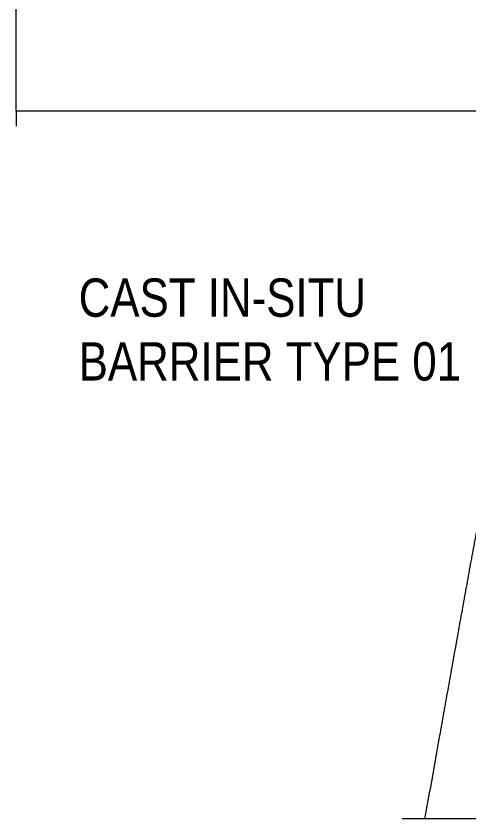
# Model space of a CAD drawing. Header units: metres. Extents: x 0 to 92, y 3 to 548.
# Drawn here: x 74.719 to 76.198, y 541.87 to 544.493 of the extents above; entities that cross this region are included whole.
import ezdxf

# ---------------------------------------------------------------- set-up
doc = ezdxf.new("R2010")
doc.units = ezdxf.units.M
for name, color, linetype, lineweight in [('A-ANNO-NOTE', 7, 'Continuous', 9), ('A-DETL-GENF', 7, 'Continuous', 9), ('A-FLOR', 7, 'Continuous', 50), ('G-ANNO-TEXT', 7, 'Continuous', 9), ('S-BEAM', 7, 'Continuous', 50)]:
    doc.layers.add(name, color=color, linetype=linetype, lineweight=lineweight)
doc.styles.add('Arial Narrow_2', font='ARIALN.TTF', dxfattribs={"height": 0.125})

# ---------------------------------------------------------------- blocks, each defined once
blk = doc.blocks.new('BreakLine - BreakLine-7934069-DRG-2873186 - BARRIER BOTTOM REINFORCEMENT PLAN _SE corner_')
at = {"layer": 'A-DETL-GENF', "color": 252, "lineweight": 13, "true_color": 0x888888}
for p, q in [((0, 0), (0.86, 0)), ((1.01, 0), (1.87, 0))]:
    blk.add_line(p, q, dxfattribs=at)
blk = doc.blocks.new('BreakLine - BreakLine-8060385-DRG-2873186 - BARRIER BOTTOM REINFORCEMENT PLAN _SE corner_')
at = {"layer": 'A-DETL-GENF', "color": 252, "lineweight": 13, "true_color": 0x888888}
for p, q in [((0, 0), (1.185, 0)), ((1.335, 0), (2.52, 0))]:
    blk.add_line(p, q, dxfattribs=at)

msp = doc.modelspace()

# ---------------------------------------------------------------- linework, layer by layer
at = {"layer": 'A-ANNO-NOTE', "color": 252, "lineweight": 13, "true_color": 0x888888}
for p, q in [((74.7185, 544.1836), (74.7185, 544.1336)), ((76.0296, 541.8703), (75.9796, 541.8703))]:
    msp.add_line(p, q, dxfattribs=at)
at = {"layer": 'A-FLOR', "color": 252, "lineweight": 13, "true_color": 0x888888}
msp.add_open_spline([(76.0543, 541.8703), (76.0571, 541.8864), (76.0689, 541.9521), (76.085, 542.0427), (76.1028, 542.1421), (76.1161, 542.2166), (76.1295, 542.2912), (76.1428, 542.3657), (76.1562, 542.4403), (76.1696, 542.515), (76.1831, 542.5897), (76.1944, 542.6519), (76.2023, 542.6956), (76.2069, 542.7206), (76.2103, 542.7393), (76.2138, 542.758), (76.2173, 542.7768), (76.2208, 542.7955), (76.2256, 542.8202), (76.2296, 542.8399), (76.2326, 542.8536), (76.2329, 542.8553)], degree=3, knots=[-0.12129201, -0.12129201, -0.12129201, -0.12129201, -0.12, -0.116, -0.114, -0.112, -0.11, -0.108, -0.106, -0.104, -0.102, -0.1, -0.099, -0.0985, -0.098, -0.0975, -0.097, -0.0965, -0.096, -0.095, -0.09485744, -0.09485744, -0.09485744, -0.09485744], dxfattribs=at)
at = {"layer": 'S-BEAM', "color": 9, "lineweight": 13, "true_color": 0xc0c0c0}
msp.add_line((74.7185, 544.1836), (77.2237, 544.1836), dxfattribs=at)

# ---------------------------------------------------------------- block references
at = {"layer": 'A-DETL-GENF', "color": 252, "true_color": 0x888888}
for name, p, rotation in [('BreakLine - BreakLine-7934069-DRG-2873186 - BARRIER BOTTOM REINFORCEMENT PLAN _SE corner_', (74.7185, 544.1836), 90.00000000013358), ('BreakLine - BreakLine-8060385-DRG-2873186 - BARRIER BOTTOM REINFORCEMENT PLAN _SE corner_', (78.5496, 541.8703), 180)]:
    msp.add_blockref(name, p, dxfattribs=dict(at, rotation=rotation))

# ---------------------------------------------------------------- texts
at = {"layer": 'G-ANNO-TEXT', "char_height": 0.125, "attachment_point": 1, "style": 'Arial Narrow_2', "bg_fill": 3, "box_fill_scale": 1, "bg_fill_color": 256, "bg_fill_transparency": 0}
for s, insert in [('CAST IN-SITU', (74.9231, 543.6361)), ('BARRIER TYPE 01', (74.9231, 543.4277))]:
    msp.add_mtext(s, dxfattribs=dict(at, insert=insert))

doc.saveas('drawing.dxf')
